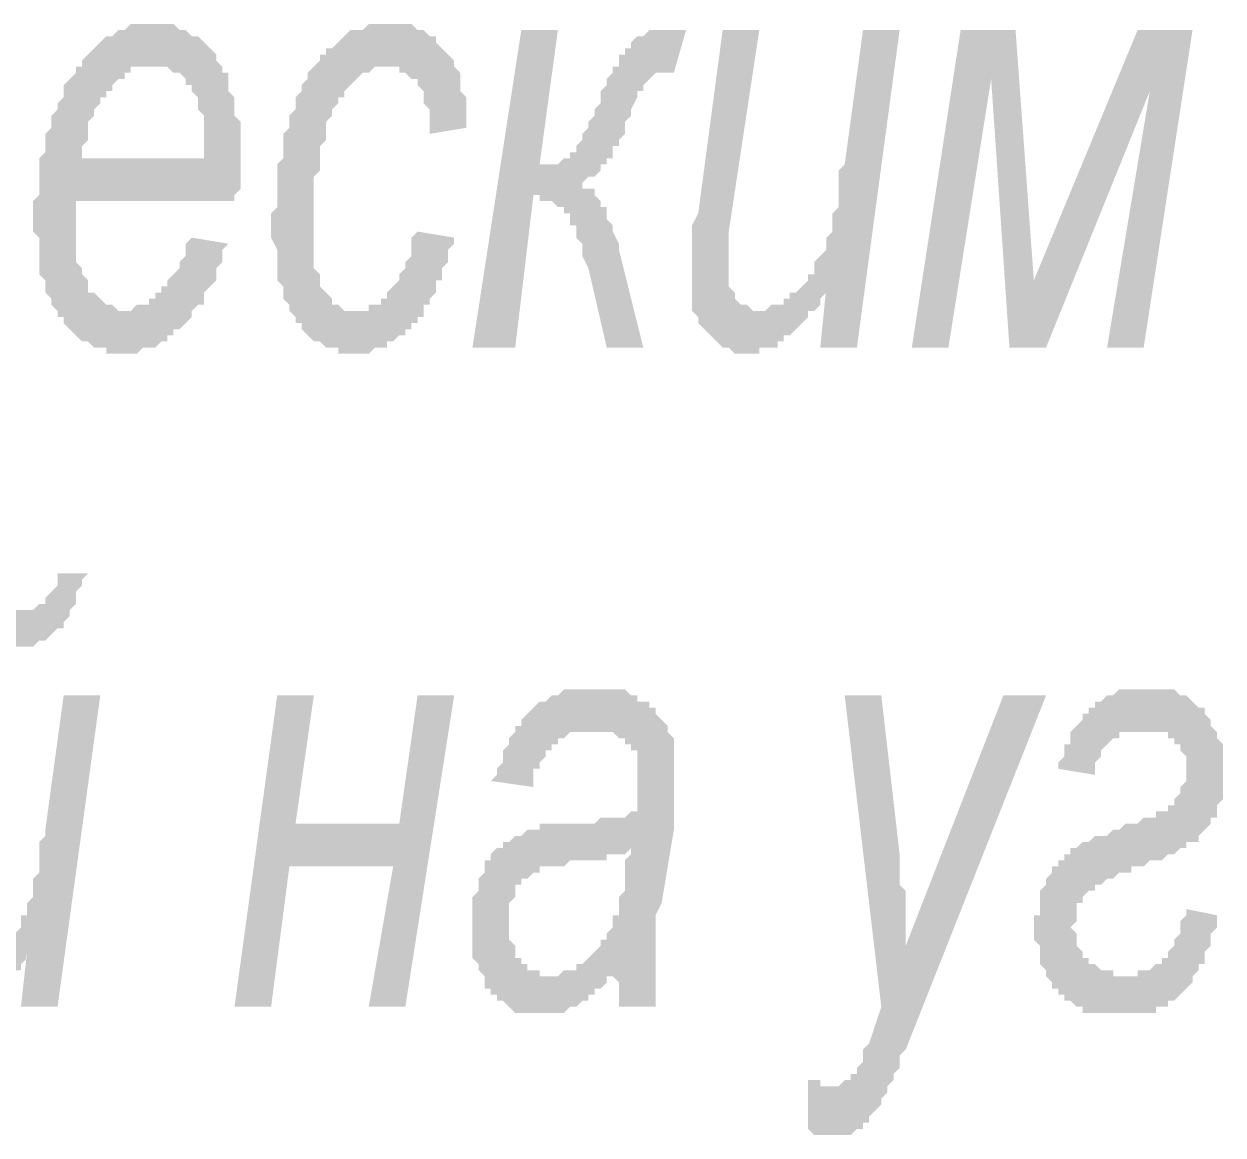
# Model space of a CAD drawing. Header units: millimetres. Extents: x 1372 to 666090, y 1285 to 31551.
# Drawn here: x 511534 to 512353, y 5046 to 5805 of the extents above; entities that cross this region are included whole.
import ezdxf

# ---------------------------------------------------------------- set-up
doc = ezdxf.new("R2010")
doc.units = ezdxf.units.MM
doc.layers.add('PDF _75-АЗ Штамп', color=7, linetype='Continuous')

msp = doc.modelspace()

# ---------------------------------------------------------------- hatches: boundary and pattern name
at = {"layer": 'PDF _75-АЗ Штамп', "transparency": 33554559}
h = msp.add_hatch(color=256, dxfattribs=at)
h.paths.add_polyline_path([(511648.48, 5658.87), (511673.51, 5654.69), (511669.34, 5650.52), (511669.34, 5646.35), (511669.34, 5646.35), (511669.34, 5642.18), (511665.17, 5638.01), (511665.17, 5633.84), (511665.17, 5629.67), (511661, 5625.5), (511661, 5625.5), (511656.83, 5621.32), (511656.83, 5617.15), (511656.83, 5612.98), (511652.65, 5612.98), (511648.48, 5608.81), (511648.48, 5604.64), (511648.48, 5604.64), (511644.31, 5600.47), (511644.31, 5600.47), (511640.14, 5596.3), (511635.97, 5596.3), (511635.97, 5592.13), (511631.8, 5592.13), (511631.8, 5587.96), (511627.63, 5587.96), (511627.63, 5587.96), (511623.46, 5583.78), (511619.28, 5583.78), (511619.28, 5583.78), (511615.11, 5583.78), (511610.94, 5579.61), (511610.94, 5579.61), (511606.77, 5579.61), (511602.6, 5579.61), (511602.6, 5579.61), (511598.43, 5579.61), (511594.26, 5579.61), (511590.09, 5579.61), (511590.09, 5583.78), (511585.92, 5583.78), (511581.74, 5583.78), (511581.74, 5583.78), (511577.57, 5587.96), (511577.57, 5587.96), (511573.4, 5587.96), (511569.23, 5592.13), (511569.23, 5592.13), (511569.23, 5592.13), (511565.06, 5596.3), (511565.06, 5596.3), (511560.89, 5600.47), (511560.89, 5604.64), (511556.72, 5604.64), (511556.72, 5608.81), (511552.55, 5612.98), (511552.55, 5617.15), (511548.37, 5621.32), (511548.37, 5625.5), (511548.37, 5625.5), (511548.37, 5625.5), (511548.37, 5629.67), (511544.2, 5633.84), (511544.2, 5638.01), (511544.2, 5642.18), (511544.2, 5646.35), (511544.2, 5650.52), (511544.2, 5654.69), (511544.2, 5658.87), (511540.03, 5663.04), (511540.03, 5667.21), (511540.03, 5671.38), (511540.03, 5671.38), (511540.03, 5675.55), (511540.03, 5679.72), (511540.03, 5683.89), (511544.2, 5688.06), (511544.2, 5692.23), (511544.2, 5696.41), (511544.2, 5700.58), (511544.2, 5704.75), (511544.2, 5708.92), (511544.2, 5713.09), (511548.37, 5717.26), (511548.37, 5721.43), (511548.37, 5721.43), (511548.37, 5725.6), (511548.37, 5729.78), (511552.55, 5733.95), (511552.55, 5738.12), (511552.55, 5738.12), (511552.55, 5742.29), (511556.72, 5746.46), (511556.72, 5750.63), (511560.89, 5754.8), (511560.89, 5758.97), (511560.89, 5763.14), (511565.06, 5767.32), (511565.06, 5767.32), (511569.23, 5771.49), (511569.23, 5775.66), (511573.4, 5775.66), (511573.4, 5779.83), (511577.57, 5784), (511577.57, 5784), (511581.74, 5788.17), (511581.74, 5788.17), (511581.74, 5788.17), (511585.92, 5792.34), (511585.92, 5792.34), (511590.09, 5796.51), (511594.26, 5796.51), (511594.26, 5796.51), (511598.43, 5800.69), (511602.6, 5800.69), (511602.6, 5800.69), (511606.77, 5804.86), (511610.94, 5804.86), (511610.94, 5804.86), (511615.11, 5804.86), (511619.28, 5804.86), (511619.28, 5804.86), (511623.46, 5804.86), (511623.46, 5804.86), (511627.63, 5804.86), (511631.8, 5804.86), (511635.97, 5804.86), (511635.97, 5804.86), (511640.14, 5800.69), (511644.31, 5800.69), (511644.31, 5800.69), (511648.48, 5796.51), (511648.48, 5796.51), (511652.65, 5796.51), (511656.83, 5792.34), (511656.83, 5792.34), (511661, 5788.17), (511661, 5788.17), (511665.17, 5784), (511665.17, 5779.83), (511665.17, 5779.83), (511669.34, 5775.66), (511669.34, 5771.49), (511673.51, 5771.49), (511673.51, 5767.32), (511673.51, 5763.14), (511673.51, 5758.97), (511677.68, 5754.8), (511677.68, 5750.63), (511677.68, 5746.46), (511677.68, 5746.46), (511677.68, 5742.29), (511681.85, 5738.12), (511681.85, 5733.95), (511681.85, 5725.6), (511681.85, 5721.43), (511681.85, 5717.26), (511681.85, 5717.26), (511681.85, 5713.09), (511681.85, 5708.92), (511681.85, 5704.75), (511681.85, 5700.58), (511681.85, 5696.41), (511681.85, 5692.23), (511677.68, 5688.06), (511677.68, 5683.89), (511569.23, 5683.89), (511569.23, 5679.72), (511569.23, 5675.55), (511569.23, 5671.38), (511569.23, 5667.21), (511569.23, 5663.04), (511569.23, 5658.87), (511569.23, 5654.69), (511569.23, 5650.52), (511569.23, 5646.35), (511569.23, 5642.18), (511573.4, 5638.01), (511573.4, 5633.84), (511573.4, 5633.84), (511577.57, 5629.67), (511577.57, 5625.5), (511577.57, 5625.5), (511577.57, 5621.32), (511581.74, 5621.32), (511585.92, 5617.15), (511585.92, 5617.15), (511590.09, 5612.98), (511590.09, 5612.98), (511594.26, 5612.98), (511598.43, 5608.81), (511598.43, 5608.81), (511602.6, 5608.81), (511602.6, 5608.81), (511606.77, 5608.81), (511610.94, 5612.98), (511610.94, 5612.98), (511615.11, 5612.98), (511619.28, 5612.98), (511619.28, 5617.15), (511623.46, 5617.15), (511623.46, 5621.32), (511627.63, 5621.32), (511627.63, 5625.5), (511631.8, 5625.5), (511631.8, 5629.67), (511635.97, 5633.84), (511635.97, 5633.84), (511640.14, 5638.01), (511640.14, 5642.18), (511644.31, 5646.35), (511644.31, 5650.52), (511644.31, 5654.69), (511648.48, 5658.87), (511648.48, 5658.87)], flags=0)
h.paths.add_polyline_path([(511573.4, 5713.09), (511656.83, 5713.09), (511656.83, 5717.26), (511656.83, 5721.43), (511656.83, 5725.6), (511656.83, 5729.78), (511656.83, 5733.95), (511656.83, 5738.12), (511656.83, 5742.29), (511652.65, 5746.46), (511652.65, 5750.63), (511652.65, 5750.63), (511652.65, 5754.8), (511648.48, 5758.97), (511648.48, 5763.14), (511648.48, 5763.14), (511644.31, 5763.14), (511644.31, 5767.32), (511640.14, 5771.49), (511640.14, 5771.49), (511635.97, 5771.49), (511631.8, 5775.66), (511631.8, 5775.66), (511627.63, 5775.66), (511623.46, 5775.66), (511623.46, 5775.66), (511619.28, 5775.66), (511615.11, 5775.66), (511615.11, 5775.66), (511610.94, 5775.66), (511606.77, 5775.66), (511606.77, 5771.49), (511602.6, 5771.49), (511602.6, 5767.32), (511598.43, 5767.32), (511594.26, 5763.14), (511594.26, 5763.14), (511594.26, 5758.97), (511590.09, 5758.97), (511590.09, 5754.8), (511585.92, 5754.8), (511585.92, 5750.63), (511581.74, 5746.46), (511581.74, 5742.29), (511581.74, 5742.29), (511577.57, 5738.12), (511577.57, 5733.95), (511577.57, 5729.78), (511577.57, 5725.6), (511573.4, 5721.43), (511573.4, 5717.26), (511573.4, 5713.09), (511573.4, 5713.09)], flags=0)
for points in [[(511802.82, 5663.04), (511827.84, 5658.87), (511827.84, 5654.69), (511823.67, 5650.52), (511823.67, 5646.35), (511823.67, 5642.18), (511819.5, 5638.01), (511819.5, 5633.84), (511819.5, 5629.67), (511815.33, 5629.67), (511815.33, 5625.5), (511815.33, 5621.32), (511811.16, 5617.15), (511811.16, 5612.98), (511806.99, 5612.98), (511806.99, 5608.81), (511806.99, 5604.64), (511802.82, 5604.64), (511802.82, 5600.47), (511798.65, 5600.47), (511798.65, 5596.3), (511794.47, 5596.3), (511794.47, 5592.13), (511790.3, 5592.13), (511786.13, 5587.96), (511786.13, 5587.96), (511781.96, 5587.96), (511781.96, 5583.78), (511777.79, 5583.78), (511773.62, 5583.78), (511773.62, 5583.78), (511769.45, 5579.61), (511765.28, 5579.61), (511765.28, 5579.61), (511761.1, 5579.61), (511761.1, 5579.61), (511756.93, 5579.61), (511752.76, 5579.61), (511748.59, 5579.61), (511748.59, 5583.78), (511744.42, 5583.78), (511740.25, 5583.78), (511740.25, 5583.78), (511736.08, 5587.96), (511736.08, 5587.96), (511731.91, 5587.96), (511727.74, 5592.13), (511727.74, 5592.13), (511723.56, 5596.3), (511723.56, 5600.47), (511719.39, 5600.47), (511719.39, 5604.64), (511719.39, 5604.64), (511715.22, 5608.81), (511715.22, 5612.98), (511715.22, 5612.98), (511711.05, 5617.15), (511711.05, 5621.32), (511711.05, 5625.5), (511706.88, 5629.67), (511706.88, 5633.84), (511706.88, 5633.84), (511706.88, 5638.01), (511706.88, 5642.18), (511706.88, 5646.35), (511706.88, 5650.52), (511702.71, 5658.87), (511702.71, 5663.04), (511702.71, 5667.21), (511702.71, 5667.21), (511702.71, 5671.38), (511702.71, 5675.55), (511706.88, 5679.72), (511706.88, 5683.89), (511706.88, 5688.06), (511706.88, 5692.23), (511706.88, 5696.41), (511706.88, 5700.58), (511706.88, 5704.75), (511706.88, 5704.75), (511706.88, 5708.92), (511711.05, 5713.09), (511711.05, 5717.26), (511711.05, 5721.43), (511711.05, 5725.6), (511711.05, 5729.78), (511715.22, 5733.95), (511715.22, 5733.95), (511715.22, 5738.12), (511715.22, 5742.29), (511719.39, 5746.46), (511719.39, 5750.63), (511719.39, 5754.8), (511723.56, 5758.97), (511723.56, 5763.14), (511727.74, 5767.32), (511727.74, 5767.32), (511727.74, 5771.49), (511731.91, 5775.66), (511731.91, 5775.66), (511736.08, 5779.83), (511736.08, 5784), (511740.25, 5784), (511740.25, 5788.17), (511744.42, 5788.17), (511744.42, 5788.17), (511748.59, 5792.34), (511748.59, 5792.34), (511752.76, 5796.51), (511752.76, 5796.51), (511756.93, 5800.69), (511761.1, 5800.69), (511761.1, 5800.69), (511765.28, 5800.69), (511769.45, 5804.86), (511769.45, 5804.86), (511773.62, 5804.86), (511777.79, 5804.86), (511777.79, 5804.86), (511781.96, 5804.86), (511781.96, 5804.86), (511786.13, 5804.86), (511790.3, 5804.86), (511794.47, 5804.86), (511794.47, 5804.86), (511798.65, 5804.86), (511802.82, 5800.69), (511802.82, 5800.69), (511806.99, 5800.69), (511811.16, 5796.51), (511811.16, 5796.51), (511815.33, 5796.51), (511815.33, 5792.34), (511819.5, 5788.17), (511819.5, 5788.17), (511823.67, 5784), (511823.67, 5784), (511827.84, 5779.83), (511827.84, 5775.66), (511827.84, 5775.66), (511832.01, 5771.49), (511832.01, 5767.32), (511832.01, 5763.14), (511832.01, 5758.97), (511836.19, 5754.8), (511836.19, 5750.63), (511836.19, 5746.46), (511836.19, 5742.29), (511836.19, 5738.12), (511836.19, 5733.95), (511836.19, 5733.95), (511811.16, 5729.78), (511811.16, 5738.12), (511811.16, 5742.29), (511811.16, 5746.46), (511811.16, 5746.46), (511806.99, 5750.63), (511806.99, 5754.8), (511806.99, 5758.97), (511802.82, 5763.14), (511802.82, 5763.14), (511802.82, 5767.32), (511798.65, 5767.32), (511794.47, 5771.49), (511794.47, 5771.49), (511790.3, 5771.49), (511790.3, 5775.66), (511786.13, 5775.66), (511781.96, 5775.66), (511781.96, 5775.66), (511777.79, 5775.66), (511773.62, 5775.66), (511773.62, 5775.66), (511769.45, 5771.49), (511769.45, 5771.49), (511765.28, 5771.49), (511761.1, 5767.32), (511761.1, 5767.32), (511756.93, 5763.14), (511756.93, 5763.14), (511752.76, 5758.97), (511752.76, 5758.97), (511752.76, 5754.8), (511748.59, 5754.8), (511748.59, 5750.63), (511744.42, 5746.46), (511744.42, 5742.29), (511744.42, 5742.29), (511740.25, 5738.12), (511740.25, 5733.95), (511740.25, 5729.78), (511740.25, 5725.6), (511736.08, 5721.43), (511736.08, 5717.26), (511736.08, 5713.09), (511736.08, 5708.92), (511736.08, 5704.75), (511731.91, 5700.58), (511731.91, 5696.41), (511731.91, 5692.23), (511731.91, 5688.06), (511731.91, 5683.89), (511731.91, 5679.72), (511731.91, 5679.72), (511731.91, 5675.55), (511731.91, 5671.38), (511731.91, 5667.21), (511731.91, 5663.04), (511731.91, 5658.87), (511731.91, 5654.69), (511731.91, 5650.52), (511731.91, 5646.35), (511731.91, 5642.18), (511731.91, 5638.01), (511736.08, 5633.84), (511736.08, 5629.67), (511736.08, 5625.5), (511736.08, 5625.5), (511740.25, 5621.32), (511740.25, 5621.32), (511744.42, 5617.15), (511744.42, 5612.98), (511748.59, 5612.98), (511748.59, 5612.98), (511752.76, 5608.81), (511756.93, 5608.81), (511756.93, 5608.81), (511761.1, 5608.81), (511761.1, 5608.81), (511765.28, 5608.81), (511769.45, 5608.81), (511769.45, 5612.98), (511773.62, 5612.98), (511777.79, 5612.98), (511777.79, 5617.15), (511781.96, 5617.15), (511781.96, 5621.32), (511781.96, 5621.32), (511786.13, 5625.5), (511786.13, 5625.5), (511790.3, 5629.67), (511790.3, 5633.84), (511794.47, 5638.01), (511794.47, 5638.01), (511794.47, 5642.18), (511798.65, 5646.35), (511798.65, 5650.52), (511798.65, 5654.69), (511798.65, 5658.87), (511802.82, 5663.04), (511802.82, 5663.04)], [(511873.73, 5800.69), (511898.75, 5800.69), (511886.24, 5708.92), (511890.41, 5708.92), (511894.58, 5708.92), (511898.75, 5708.92), (511898.75, 5708.92), (511902.92, 5713.09), (511902.92, 5713.09), (511907.1, 5713.09), (511907.1, 5717.26), (511911.27, 5717.26), (511911.27, 5721.43), (511911.27, 5721.43), (511915.44, 5725.6), (511915.44, 5725.6), (511915.44, 5729.78), (511919.61, 5733.95), (511919.61, 5738.12), (511923.78, 5742.29), (511923.78, 5746.46), (511927.95, 5750.63), (511927.95, 5754.8), (511927.95, 5758.97), (511932.12, 5763.14), (511932.12, 5767.32), (511936.29, 5771.49), (511936.29, 5775.66), (511940.47, 5775.66), (511940.47, 5779.83), (511940.47, 5784), (511944.64, 5784), (511944.64, 5788.17), (511948.81, 5788.17), (511948.81, 5792.34), (511948.81, 5792.34), (511948.81, 5792.34), (511952.98, 5796.51), (511957.15, 5796.51), (511957.15, 5796.51), (511961.32, 5800.69), (511965.49, 5800.69), (511965.49, 5800.69), (511969.66, 5800.69), (511973.83, 5800.69), (511986.35, 5800.69), (511978.01, 5771.49), (511973.83, 5771.49), (511969.66, 5771.49), (511965.49, 5771.49), (511965.49, 5771.49), (511961.32, 5767.32), (511961.32, 5767.32), (511961.32, 5767.32), (511957.15, 5763.14), (511957.15, 5758.97), (511952.98, 5758.97), (511952.98, 5754.8), (511948.81, 5746.46), (511948.81, 5746.46), (511948.81, 5742.29), (511944.64, 5738.12), (511944.64, 5733.95), (511944.64, 5729.78), (511940.47, 5725.6), (511940.47, 5721.43), (511936.29, 5721.43), (511936.29, 5717.26), (511936.29, 5713.09), (511932.12, 5713.09), (511932.12, 5713.09), (511932.12, 5708.92), (511927.95, 5708.92), (511927.95, 5704.75), (511923.78, 5700.58), (511923.78, 5700.58), (511919.61, 5700.58), (511915.44, 5696.41), (511915.44, 5696.41), (511915.44, 5692.23), (511919.61, 5692.23), (511923.78, 5692.23), (511923.78, 5688.06), (511927.95, 5683.89), (511927.95, 5683.89), (511927.95, 5679.72), (511932.12, 5679.72), (511932.12, 5675.55), (511932.12, 5671.38), (511936.29, 5667.21), (511936.29, 5663.04), (511936.29, 5663.04), (511940.47, 5654.69), (511940.47, 5650.52), (511940.47, 5650.52), (511957.15, 5583.78), (511932.12, 5583.78), (511919.61, 5638.01), (511915.44, 5646.35), (511915.44, 5650.52), (511915.44, 5654.69), (511911.27, 5658.87), (511911.27, 5663.04), (511911.27, 5667.21), (511907.1, 5667.21), (511907.1, 5671.38), (511907.1, 5675.55), (511902.92, 5675.55), (511902.92, 5675.55), (511902.92, 5679.72), (511898.75, 5679.72), (511894.58, 5683.89), (511894.58, 5683.89), (511890.41, 5683.89), (511886.24, 5683.89), (511886.24, 5688.06), (511882.07, 5688.06), (511869.56, 5583.78), (511840.36, 5583.78)], [(512082.29, 5625.5), (512082.29, 5621.32), (512078.11, 5617.15), (512078.11, 5612.98), (512073.94, 5608.81), (512069.77, 5608.81), (512069.77, 5604.64), (512065.6, 5600.47), (512065.6, 5600.47), (512061.43, 5596.3), (512061.43, 5596.3), (512057.26, 5592.13), (512053.09, 5592.13), (512053.09, 5587.96), (512048.92, 5587.96), (512048.92, 5583.78), (512044.74, 5583.78), (512044.74, 5583.78), (512040.57, 5583.78), (512036.4, 5583.78), (512036.4, 5579.61), (512032.23, 5579.61), (512032.23, 5579.61), (512028.06, 5579.61), (512028.06, 5579.61), (512023.89, 5579.61), (512019.72, 5579.61), (512019.72, 5579.61), (512015.55, 5583.78), (512011.38, 5583.78), (512011.38, 5583.78), (512007.2, 5587.96), (512007.2, 5587.96), (512003.03, 5592.13), (512003.03, 5592.13), (511998.86, 5596.3), (511998.86, 5596.3), (511994.69, 5600.47), (511994.69, 5604.64), (511990.52, 5608.81), (511990.52, 5612.98), (511990.52, 5612.98), (511990.52, 5617.15), (511990.52, 5621.32), (511990.52, 5625.5), (511990.52, 5629.67), (511990.52, 5633.84), (511990.52, 5633.84), (511990.52, 5638.01), (511990.52, 5642.18), (511990.52, 5646.35), (511990.52, 5650.52), (511990.52, 5654.69), (511990.52, 5658.87), (511990.52, 5663.04), (511990.52, 5667.21), (511994.69, 5675.55), (511994.69, 5675.55), (512011.38, 5800.69), (512036.4, 5800.69), (512015.55, 5663.04), (512015.55, 5658.87), (512015.55, 5654.69), (512015.55, 5650.52), (512015.55, 5646.35), (512015.55, 5642.18), (512015.55, 5638.01), (512015.55, 5638.01), (512015.55, 5629.67), (512015.55, 5625.5), (512015.55, 5625.5), (512019.72, 5621.32), (512019.72, 5617.15), (512019.72, 5617.15), (512023.89, 5612.98), (512023.89, 5612.98), (512028.06, 5612.98), (512028.06, 5612.98), (512032.23, 5608.81), (512036.4, 5608.81), (512036.4, 5608.81), (512040.57, 5608.81), (512044.74, 5612.98), (512044.74, 5612.98), (512048.92, 5612.98), (512053.09, 5612.98), (512053.09, 5617.15), (512057.26, 5617.15), (512057.26, 5621.32), (512061.43, 5621.32), (512065.6, 5625.5), (512065.6, 5625.5), (512069.77, 5629.67), (512069.77, 5633.84), (512073.94, 5633.84), (512073.94, 5638.01), (512073.94, 5642.18), (512078.11, 5646.35), (512078.11, 5646.35), (512082.29, 5650.52), (512082.29, 5654.69), (512082.29, 5658.87), (512086.46, 5663.04), (512086.46, 5667.21), (512086.46, 5667.21), (512086.46, 5671.38), (512086.46, 5675.55), (512086.46, 5675.55), (512090.63, 5679.72), (512090.63, 5683.89), (512090.63, 5688.06), (512090.63, 5692.23), (512090.63, 5696.41), (512090.63, 5704.75), (512094.8, 5708.92), (512107.31, 5800.69), (512132.34, 5800.69), (512103.14, 5583.78), (512078.11, 5583.78)], [(512174.05, 5800.69), (512211.59, 5800.69), (512224.11, 5629.67), (512295.02, 5800.69), (512332.56, 5800.69), (512299.19, 5583.78), (512274.16, 5583.78), (512303.36, 5758.97), (512232.45, 5583.78), (512207.42, 5583.78), (512194.91, 5767.32), (512165.71, 5583.78), (512140.68, 5583.78)], [(511706.88, 5346.03), (511731.91, 5346.03), (511719.39, 5258.43), (511790.3, 5258.43), (511802.82, 5346.03), (511827.84, 5346.03), (511794.47, 5133.3), (511769.45, 5133.3), (511786.13, 5229.23), (511715.22, 5229.23), (511702.71, 5133.3), (511677.68, 5133.3)], [(512069.77, 5049.87), (512069.77, 5083.24), (512073.94, 5083.24), (512078.11, 5083.24), (512078.11, 5079.07), (512082.29, 5079.07), (512086.46, 5079.07), (512086.46, 5079.07), (512090.63, 5079.07), (512090.63, 5079.07), (512094.8, 5083.24), (512098.97, 5083.24), (512098.97, 5083.24), (512098.97, 5087.41), (512103.14, 5087.41), (512103.14, 5091.58), (512107.31, 5095.76), (512107.31, 5099.93), (512107.31, 5104.1), (512111.48, 5108.27), (512111.48, 5108.27), (512119.83, 5133.3), (512094.8, 5346.03), (512119.83, 5346.03), (512132.34, 5237.58), (512132.34, 5233.41), (512132.34, 5229.23), (512132.34, 5225.06), (512132.34, 5220.89), (512132.34, 5216.72), (512136.51, 5212.55), (512136.51, 5208.38), (512136.51, 5204.21), (512136.51, 5200.04), (512136.51, 5195.86), (512136.51, 5191.69), (512136.51, 5187.52), (512136.51, 5183.35), (512136.51, 5179.18), (512136.51, 5175.01), (512136.51, 5175.01), (512203.25, 5346.03), (512232.45, 5346.03), (512136.51, 5104.1), (512132.34, 5099.93), (512132.34, 5095.76), (512132.34, 5091.58), (512128.17, 5087.41), (512128.17, 5083.24), (512124, 5079.07), (512124, 5074.9), (512119.83, 5070.73), (512119.83, 5066.56), (512119.83, 5066.56), (512115.65, 5062.39), (512115.65, 5062.39), (512111.48, 5058.22), (512111.48, 5058.22), (512111.48, 5054.04), (512107.31, 5054.04), (512107.31, 5049.87), (512103.14, 5049.87), (512103.14, 5049.87), (512098.97, 5045.7), (512094.8, 5045.7), (512094.8, 5045.7), (512090.63, 5045.7), (512086.46, 5045.7), (512086.46, 5045.7), (512082.29, 5045.7), (512082.29, 5045.7), (512078.11, 5045.7), (512073.94, 5045.7), (512073.94, 5045.7), (512069.77, 5049.87), (512069.77, 5049.87)], [(512265.82, 5291.8), (512240.79, 5295.97), (512240.79, 5300.14), (512244.96, 5304.32), (512244.96, 5308.49), (512244.96, 5312.66), (512249.13, 5312.66), (512249.13, 5316.83), (512249.13, 5321), (512253.3, 5325.17), (512253.3, 5325.17), (512257.47, 5329.34), (512257.47, 5333.51), (512261.65, 5333.51), (512261.65, 5337.68), (512265.82, 5337.68), (512265.82, 5341.86), (512269.99, 5341.86), (512269.99, 5341.86), (512274.16, 5346.03), (512274.16, 5346.03), (512278.33, 5346.03), (512282.5, 5350.2), (512282.5, 5350.2), (512286.67, 5350.2), (512290.84, 5350.2), (512290.84, 5350.2), (512295.02, 5350.2), (512299.19, 5350.2), (512299.19, 5350.2), (512303.36, 5350.2), (512307.53, 5350.2), (512307.53, 5350.2), (512311.7, 5350.2), (512315.87, 5350.2), (512320.04, 5350.2), (512320.04, 5350.2), (512324.21, 5346.03), (512324.21, 5346.03), (512328.38, 5346.03), (512332.56, 5341.86), (512332.56, 5341.86), (512336.73, 5337.68), (512336.73, 5337.68), (512340.9, 5337.68), (512340.9, 5333.51), (512340.9, 5333.51), (512345.07, 5329.34), (512345.07, 5325.17), (512349.24, 5321), (512349.24, 5321), (512349.24, 5316.83), (512353.41, 5312.66), (512353.41, 5308.49), (512353.41, 5304.32), (512353.41, 5300.14), (512353.41, 5295.97), (512353.41, 5291.8), (512353.41, 5287.63), (512353.41, 5283.46), (512353.41, 5279.29), (512353.41, 5275.12), (512349.24, 5270.95), (512349.24, 5270.95), (512349.24, 5266.77), (512349.24, 5262.6), (512345.07, 5262.6), (512345.07, 5258.43), (512340.9, 5254.26), (512340.9, 5254.26), (512336.73, 5250.09), (512336.73, 5245.92), (512332.56, 5245.92), (512328.38, 5245.92), (512328.38, 5241.75), (512328.38, 5241.75), (512324.21, 5241.75), (512320.04, 5237.58), (512320.04, 5237.58), (512315.87, 5237.58), (512315.87, 5237.58), (512311.7, 5233.41), (512307.53, 5233.41), (512303.36, 5233.41), (512299.19, 5229.23), (512299.19, 5229.23), (512295.02, 5229.23), (512290.84, 5229.23), (512290.84, 5225.06), (512286.67, 5225.06), (512282.5, 5225.06), (512278.33, 5220.89), (512274.16, 5220.89), (512274.16, 5220.89), (512269.99, 5216.72), (512269.99, 5216.72), (512265.82, 5216.72), (512265.82, 5212.55), (512261.65, 5212.55), (512261.65, 5212.55), (512261.65, 5212.55), (512257.47, 5208.38), (512257.47, 5204.21), (512253.3, 5204.21), (512253.3, 5200.04), (512253.3, 5195.86), (512253.3, 5191.69), (512249.13, 5187.52), (512249.13, 5187.52), (512253.3, 5183.35), (512253.3, 5179.18), (512253.3, 5175.01), (512253.3, 5175.01), (512257.47, 5170.84), (512257.47, 5166.67), (512261.65, 5166.67), (512261.65, 5162.49), (512265.82, 5162.49), (512265.82, 5162.49), (512269.99, 5158.32), (512269.99, 5158.32), (512274.16, 5158.32), (512278.33, 5158.32), (512278.33, 5154.15), (512282.5, 5154.15), (512286.67, 5154.15), (512286.67, 5154.15), (512290.84, 5154.15), (512295.02, 5154.15), (512295.02, 5158.32), (512299.19, 5158.32), (512303.36, 5158.32), (512303.36, 5158.32), (512307.53, 5162.49), (512307.53, 5162.49), (512311.7, 5162.49), (512311.7, 5166.67), (512315.87, 5166.67), (512315.87, 5170.84), (512320.04, 5175.01), (512320.04, 5175.01), (512320.04, 5179.18), (512324.21, 5183.35), (512324.21, 5187.52), (512324.21, 5191.69), (512328.38, 5195.86), (512328.38, 5200.04), (512349.24, 5195.86), (512349.24, 5191.69), (512349.24, 5187.52), (512345.07, 5183.35), (512345.07, 5179.18), (512345.07, 5175.01), (512345.07, 5175.01), (512340.9, 5170.84), (512340.9, 5166.67), (512340.9, 5162.49), (512336.73, 5162.49), (512336.73, 5158.32), (512332.56, 5154.15), (512332.56, 5154.15), (512332.56, 5149.98), (512328.38, 5145.81), (512328.38, 5145.81), (512324.21, 5141.64), (512324.21, 5141.64), (512320.04, 5137.47), (512320.04, 5137.47), (512315.87, 5137.47), (512315.87, 5133.3), (512311.7, 5133.3), (512307.53, 5133.3), (512307.53, 5129.13), (512303.36, 5129.13), (512303.36, 5129.13), (512299.19, 5129.13), (512295.02, 5129.13), (512290.84, 5129.13), (512290.84, 5129.13), (512286.67, 5129.13), (512286.67, 5129.13), (512282.5, 5129.13), (512278.33, 5129.13), (512274.16, 5129.13), (512269.99, 5129.13), (512269.99, 5129.13), (512265.82, 5129.13), (512261.65, 5129.13), (512257.47, 5129.13), (512257.47, 5133.3), (512253.3, 5133.3), (512253.3, 5133.3), (512249.13, 5137.47), (512244.96, 5137.47), (512244.96, 5137.47), (512244.96, 5141.64), (512240.79, 5141.64), (512240.79, 5145.81), (512236.62, 5145.81), (512236.62, 5149.98), (512232.45, 5154.15), (512232.45, 5154.15), (512232.45, 5158.32), (512228.28, 5162.49), (512228.28, 5166.67), (512228.28, 5170.84), (512228.28, 5175.01), (512224.11, 5179.18), (512224.11, 5183.35), (512224.11, 5183.35), (512224.11, 5187.52), (512224.11, 5191.69), (512224.11, 5195.86), (512228.28, 5195.86), (512228.28, 5200.04), (512228.28, 5204.21), (512228.28, 5208.38), (512228.28, 5212.55), (512232.45, 5216.72), (512232.45, 5216.72), (512232.45, 5220.89), (512236.62, 5225.06), (512236.62, 5229.23), (512240.79, 5229.23), (512240.79, 5233.41), (512244.96, 5233.41), (512244.96, 5237.58), (512249.13, 5237.58), (512249.13, 5241.75), (512253.3, 5241.75), (512253.3, 5241.75), (512253.3, 5241.75), (512257.47, 5245.92), (512261.65, 5245.92), (512261.65, 5245.92), (512265.82, 5250.09), (512269.99, 5250.09), (512269.99, 5250.09), (512274.16, 5250.09), (512278.33, 5254.26), (512282.5, 5254.26), (512282.5, 5254.26), (512286.67, 5258.43), (512290.84, 5258.43), (512295.02, 5258.43), (512299.19, 5262.6), (512303.36, 5262.6), (512307.53, 5262.6), (512307.53, 5266.77), (512311.7, 5266.77), (512315.87, 5266.77), (512315.87, 5270.95), (512315.87, 5270.95), (512320.04, 5270.95), (512320.04, 5275.12), (512320.04, 5275.12), (512320.04, 5275.12), (512324.21, 5279.29), (512324.21, 5283.46), (512328.38, 5287.63), (512328.38, 5287.63), (512328.38, 5291.8), (512328.38, 5295.97), (512328.38, 5295.97), (512328.38, 5300.14), (512328.38, 5304.32), (512324.21, 5308.49), (512324.21, 5312.66), (512320.04, 5312.66), (512320.04, 5316.83), (512315.87, 5316.83), (512315.87, 5321), (512311.7, 5321), (512307.53, 5321), (512307.53, 5321), (512303.36, 5321), (512299.19, 5321), (512299.19, 5321), (512295.02, 5321), (512290.84, 5321), (512286.67, 5321), (512286.67, 5321), (512282.5, 5321), (512282.5, 5316.83), (512278.33, 5316.83), (512278.33, 5316.83), (512274.16, 5312.66), (512274.16, 5312.66), (512269.99, 5308.49), (512269.99, 5304.32), (512269.99, 5304.32), (512265.82, 5300.14), (512265.82, 5295.97), (512265.82, 5291.8)]]:
    msp.add_hatch(color=256, dxfattribs=at).paths.add_polyline_path(points)
h = msp.add_hatch(color=256, dxfattribs=at)
h.paths.add_polyline_path([(511535.86, 5170.84), (511535.86, 5166.67), (511531.69, 5162.49), (511531.69, 5158.32), (511527.52, 5158.32), (511523.35, 5154.15), (511523.35, 5149.98), (511519.18, 5149.98), (511519.18, 5145.81), (511515.01, 5141.64), (511515.01, 5141.64), (511510.83, 5137.47), (511510.83, 5137.47), (511506.66, 5137.47), (511502.49, 5133.3), (511502.49, 5133.3), (511498.32, 5133.3), (511498.32, 5129.13), (511494.15, 5129.13), (511489.98, 5129.13), (511489.98, 5129.13), (511485.81, 5129.13), (511485.81, 5129.13), (511481.64, 5129.13), (511481.64, 5129.13), (511477.46, 5129.13), (511477.46, 5129.13), (511473.29, 5129.13), (511469.12, 5129.13), (511464.95, 5129.13), (511464.95, 5133.3), (511460.78, 5133.3), (511460.78, 5133.3), (511456.61, 5137.47), (511456.61, 5137.47), (511452.44, 5141.64), (511452.44, 5145.81), (511448.27, 5145.81), (511448.27, 5149.98), (511448.27, 5154.15), (511444.09, 5158.32), (511444.09, 5162.49), (511444.09, 5166.67), (511444.09, 5170.84), (511444.09, 5175.01), (511444.09, 5175.01), (511444.09, 5179.18), (511444.09, 5183.35), (511444.09, 5183.35), (511444.09, 5187.52), (511444.09, 5191.69), (511444.09, 5195.86), (511444.09, 5200.04), (511444.09, 5204.21), (511444.09, 5208.38), (511448.27, 5216.72), (511448.27, 5220.89), (511448.27, 5220.89), (511464.95, 5346.03), (511489.98, 5346.03), (511473.29, 5208.38), (511469.12, 5204.21), (511469.12, 5200.04), (511469.12, 5195.86), (511469.12, 5191.69), (511469.12, 5187.52), (511469.12, 5183.35), (511469.12, 5183.35), (511469.12, 5179.18), (511469.12, 5175.01), (511469.12, 5170.84), (511473.29, 5166.67), (511473.29, 5162.49), (511473.29, 5162.49), (511477.46, 5162.49), (511477.46, 5158.32), (511481.64, 5158.32), (511481.64, 5158.32), (511485.81, 5158.32), (511489.98, 5158.32), (511489.98, 5158.32), (511494.15, 5158.32), (511498.32, 5158.32), (511498.32, 5158.32), (511502.49, 5158.32), (511506.66, 5162.49), (511506.66, 5162.49), (511510.83, 5162.49), (511510.83, 5166.67), (511515.01, 5166.67), (511519.18, 5170.84), (511519.18, 5175.01), (511523.35, 5175.01), (511523.35, 5179.18), (511527.52, 5183.35), (511527.52, 5183.35), (511531.69, 5187.52), (511531.69, 5191.69), (511531.69, 5195.86), (511535.86, 5195.86), (511535.86, 5200.04), (511535.86, 5204.21), (511540.03, 5208.38), (511540.03, 5212.55), (511540.03, 5216.72), (511540.03, 5216.72), (511540.03, 5220.89), (511544.2, 5225.06), (511544.2, 5225.06), (511544.2, 5229.23), (511544.2, 5233.41), (511544.2, 5237.58), (511544.2, 5245.92), (511548.37, 5250.09), (511548.37, 5254.26), (511560.89, 5346.03), (511585.92, 5346.03), (511556.72, 5133.3), (511531.69, 5133.3)], flags=0)
h.paths.add_polyline_path([(511489.98, 5429.45), (511506.66, 5429.45), (511506.66, 5425.28), (511510.83, 5421.11), (511510.83, 5416.94), (511510.83, 5416.94), (511510.83, 5412.77), (511515.01, 5408.59), (511515.01, 5408.59), (511519.18, 5404.42), (511519.18, 5404.42), (511523.35, 5404.42), (511527.52, 5404.42), (511527.52, 5404.42), (511531.69, 5404.42), (511535.86, 5404.42), (511540.03, 5404.42), (511540.03, 5404.42), (511544.2, 5408.59), (511544.2, 5408.59), (511548.37, 5408.59), (511548.37, 5412.77), (511552.55, 5416.94), (511552.55, 5416.94), (511556.72, 5421.11), (511556.72, 5425.28), (511556.72, 5429.45), (511556.72, 5429.45), (511577.57, 5429.45), (511573.4, 5425.28), (511573.4, 5421.11), (511573.4, 5421.11), (511569.23, 5416.94), (511569.23, 5412.77), (511569.23, 5408.59), (511565.06, 5404.42), (511565.06, 5400.25), (511565.06, 5400.25), (511560.89, 5396.08), (511560.89, 5391.91), (511556.72, 5391.91), (511556.72, 5391.91), (511552.55, 5387.74), (511552.55, 5387.74), (511548.37, 5383.57), (511544.2, 5383.57), (511544.2, 5383.57), (511540.03, 5379.4), (511535.86, 5379.4), (511535.86, 5379.4), (511531.69, 5379.4), (511527.52, 5379.4), (511527.52, 5379.4), (511527.52, 5379.4), (511523.35, 5379.4), (511519.18, 5379.4), (511515.01, 5379.4), (511515.01, 5383.57), (511510.83, 5383.57), (511510.83, 5383.57), (511506.66, 5387.74), (511506.66, 5387.74), (511502.49, 5391.91), (511502.49, 5391.91), (511498.32, 5396.08), (511498.32, 5400.25), (511498.32, 5400.25), (511494.15, 5404.42), (511494.15, 5408.59), (511494.15, 5412.77), (511494.15, 5416.94), (511489.98, 5421.11), (511489.98, 5425.28), (511489.98, 5429.45), (511489.98, 5429.45)], flags=0)
h = msp.add_hatch(color=256, dxfattribs=at)
h.paths.add_polyline_path([(511936.29, 5158.32), (511936.29, 5154.15), (511932.12, 5154.15), (511932.12, 5149.98), (511927.95, 5145.81), (511923.78, 5145.81), (511923.78, 5141.64), (511919.61, 5141.64), (511919.61, 5137.47), (511915.44, 5137.47), (511915.44, 5137.47), (511911.27, 5133.3), (511911.27, 5133.3), (511907.1, 5133.3), (511902.92, 5129.13), (511902.92, 5129.13), (511898.75, 5129.13), (511894.58, 5129.13), (511894.58, 5129.13), (511890.41, 5129.13), (511886.24, 5129.13), (511886.24, 5129.13), (511882.07, 5129.13), (511877.9, 5129.13), (511877.9, 5129.13), (511873.73, 5129.13), (511869.56, 5129.13), (511869.56, 5129.13), (511865.38, 5133.3), (511865.38, 5133.3), (511861.21, 5137.47), (511857.04, 5137.47), (511857.04, 5141.64), (511852.87, 5141.64), (511852.87, 5145.81), (511848.7, 5145.81), (511848.7, 5149.98), (511848.7, 5154.15), (511844.53, 5158.32), (511844.53, 5162.49), (511844.53, 5162.49), (511840.36, 5166.67), (511840.36, 5170.84), (511840.36, 5175.01), (511840.36, 5179.18), (511840.36, 5183.35), (511840.36, 5187.52), (511840.36, 5187.52), (511840.36, 5195.86), (511840.36, 5200.04), (511840.36, 5204.21), (511840.36, 5204.21), (511840.36, 5208.38), (511844.53, 5212.55), (511844.53, 5216.72), (511844.53, 5220.89), (511844.53, 5220.89), (511848.7, 5225.06), (511848.7, 5229.23), (511848.7, 5233.41), (511852.87, 5233.41), (511852.87, 5237.58), (511857.04, 5241.75), (511857.04, 5241.75), (511861.21, 5241.75), (511861.21, 5245.92), (511865.38, 5245.92), (511869.56, 5250.09), (511869.56, 5250.09), (511873.73, 5250.09), (511877.9, 5254.26), (511877.9, 5254.26), (511882.07, 5254.26), (511882.07, 5254.26), (511886.24, 5254.26), (511886.24, 5258.43), (511890.41, 5258.43), (511890.41, 5258.43), (511894.58, 5258.43), (511898.75, 5258.43), (511898.75, 5258.43), (511902.92, 5258.43), (511907.1, 5258.43), (511911.27, 5258.43), (511915.44, 5258.43), (511915.44, 5258.43), (511919.61, 5258.43), (511923.78, 5258.43), (511927.95, 5262.6), (511932.12, 5262.6), (511936.29, 5262.6), (511936.29, 5262.6), (511940.47, 5262.6), (511940.47, 5262.6), (511944.64, 5262.6), (511948.81, 5266.77), (511948.81, 5266.77), (511952.98, 5266.77), (511952.98, 5266.77), (511952.98, 5270.95), (511952.98, 5275.12), (511952.98, 5279.29), (511952.98, 5283.46), (511952.98, 5287.63), (511952.98, 5291.8), (511952.98, 5291.8), (511952.98, 5295.97), (511952.98, 5300.14), (511952.98, 5304.32), (511952.98, 5308.49), (511948.81, 5308.49), (511948.81, 5312.66), (511944.64, 5312.66), (511944.64, 5316.83), (511940.47, 5316.83), (511940.47, 5316.83), (511936.29, 5321), (511932.12, 5321), (511932.12, 5321), (511927.95, 5321), (511923.78, 5321), (511919.61, 5321), (511919.61, 5321), (511915.44, 5321), (511911.27, 5321), (511911.27, 5321), (511907.1, 5321), (511902.92, 5316.83), (511902.92, 5316.83), (511898.75, 5316.83), (511898.75, 5312.66), (511894.58, 5312.66), (511894.58, 5308.49), (511890.41, 5308.49), (511890.41, 5304.32), (511886.24, 5300.14), (511886.24, 5295.97), (511882.07, 5295.97), (511882.07, 5291.8), (511882.07, 5287.63), (511882.07, 5283.46), (511882.07, 5283.46), (511852.87, 5287.63), (511857.04, 5291.8), (511857.04, 5295.97), (511857.04, 5295.97), (511861.21, 5300.14), (511861.21, 5304.32), (511861.21, 5308.49), (511865.38, 5312.66), (511865.38, 5316.83), (511865.38, 5316.83), (511869.56, 5321), (511869.56, 5325.17), (511873.73, 5325.17), (511873.73, 5329.34), (511877.9, 5333.51), (511877.9, 5333.51), (511877.9, 5333.51), (511882.07, 5337.68), (511882.07, 5337.68), (511886.24, 5341.86), (511890.41, 5341.86), (511890.41, 5341.86), (511894.58, 5346.03), (511894.58, 5346.03), (511898.75, 5346.03), (511902.92, 5350.2), (511902.92, 5350.2), (511907.1, 5350.2), (511911.27, 5350.2), (511915.44, 5350.2), (511915.44, 5350.2), (511919.61, 5350.2), (511923.78, 5350.2), (511923.78, 5350.2), (511927.95, 5350.2), (511927.95, 5350.2), (511932.12, 5350.2), (511936.29, 5350.2), (511940.47, 5350.2), (511940.47, 5350.2), (511944.64, 5350.2), (511948.81, 5346.03), (511948.81, 5346.03), (511952.98, 5346.03), (511952.98, 5341.86), (511957.15, 5341.86), (511961.32, 5341.86), (511961.32, 5337.68), (511965.49, 5337.68), (511965.49, 5333.51), (511965.49, 5333.51), (511969.66, 5329.34), (511969.66, 5329.34), (511973.83, 5325.17), (511973.83, 5321), (511978.01, 5316.83), (511978.01, 5312.66), (511978.01, 5308.49), (511978.01, 5308.49), (511978.01, 5304.32), (511978.01, 5300.14), (511978.01, 5295.97), (511978.01, 5291.8), (511978.01, 5287.63), (511978.01, 5283.46), (511978.01, 5279.29), (511978.01, 5275.12), (511978.01, 5270.95), (511978.01, 5266.77), (511978.01, 5262.6), (511978.01, 5258.43), (511978.01, 5254.26), (511969.66, 5204.21), (511965.49, 5195.86), (511965.49, 5191.69), (511965.49, 5187.52), (511965.49, 5183.35), (511965.49, 5179.18), (511965.49, 5175.01), (511965.49, 5170.84), (511965.49, 5166.67), (511965.49, 5166.67), (511965.49, 5162.49), (511965.49, 5162.49), (511965.49, 5158.32), (511965.49, 5154.15), (511965.49, 5149.98), (511965.49, 5145.81), (511965.49, 5141.64), (511965.49, 5137.47), (511965.49, 5133.3), (511965.49, 5133.3), (511940.47, 5133.3), (511940.47, 5133.3), (511940.47, 5137.47), (511940.47, 5141.64), (511940.47, 5145.81), (511940.47, 5149.98), (511936.29, 5154.15), (511936.29, 5158.32)], flags=0)
h.paths.add_polyline_path([(511948.81, 5241.75), (511944.64, 5237.58), (511940.47, 5237.58), (511940.47, 5237.58), (511936.29, 5237.58), (511936.29, 5237.58), (511932.12, 5237.58), (511932.12, 5233.41), (511927.95, 5233.41), (511927.95, 5233.41), (511923.78, 5233.41), (511919.61, 5233.41), (511915.44, 5233.41), (511915.44, 5233.41), (511911.27, 5233.41), (511907.1, 5233.41), (511902.92, 5229.23), (511898.75, 5229.23), (511898.75, 5229.23), (511894.58, 5229.23), (511890.41, 5229.23), (511890.41, 5229.23), (511886.24, 5229.23), (511886.24, 5225.06), (511882.07, 5225.06), (511882.07, 5225.06), (511882.07, 5225.06), (511877.9, 5220.89), (511873.73, 5220.89), (511873.73, 5216.72), (511869.56, 5216.72), (511869.56, 5212.55), (511869.56, 5212.55), (511869.56, 5208.38), (511865.38, 5204.21), (511865.38, 5200.04), (511865.38, 5195.86), (511865.38, 5191.69), (511865.38, 5191.69), (511865.38, 5187.52), (511865.38, 5183.35), (511865.38, 5179.18), (511869.56, 5175.01), (511869.56, 5170.84), (511869.56, 5166.67), (511873.73, 5166.67), (511873.73, 5166.67), (511873.73, 5162.49), (511877.9, 5162.49), (511877.9, 5158.32), (511882.07, 5158.32), (511886.24, 5158.32), (511886.24, 5154.15), (511890.41, 5154.15), (511894.58, 5154.15), (511894.58, 5154.15), (511894.58, 5154.15), (511898.75, 5154.15), (511902.92, 5158.32), (511902.92, 5158.32), (511907.1, 5158.32), (511911.27, 5158.32), (511911.27, 5162.49), (511915.44, 5162.49), (511919.61, 5166.67), (511919.61, 5166.67), (511923.78, 5170.84), (511923.78, 5170.84), (511927.95, 5175.01), (511927.95, 5179.18), (511932.12, 5179.18), (511932.12, 5183.35), (511936.29, 5187.52), (511936.29, 5191.69), (511936.29, 5191.69), (511936.29, 5195.86), (511940.47, 5195.86), (511940.47, 5200.04), (511940.47, 5204.21), (511940.47, 5208.38), (511944.64, 5212.55), (511944.64, 5216.72), (511944.64, 5220.89), (511944.64, 5225.06), (511944.64, 5229.23), (511944.64, 5233.41), (511948.81, 5237.58), (511948.81, 5241.75)], flags=0)

doc.saveas('drawing.dxf')
